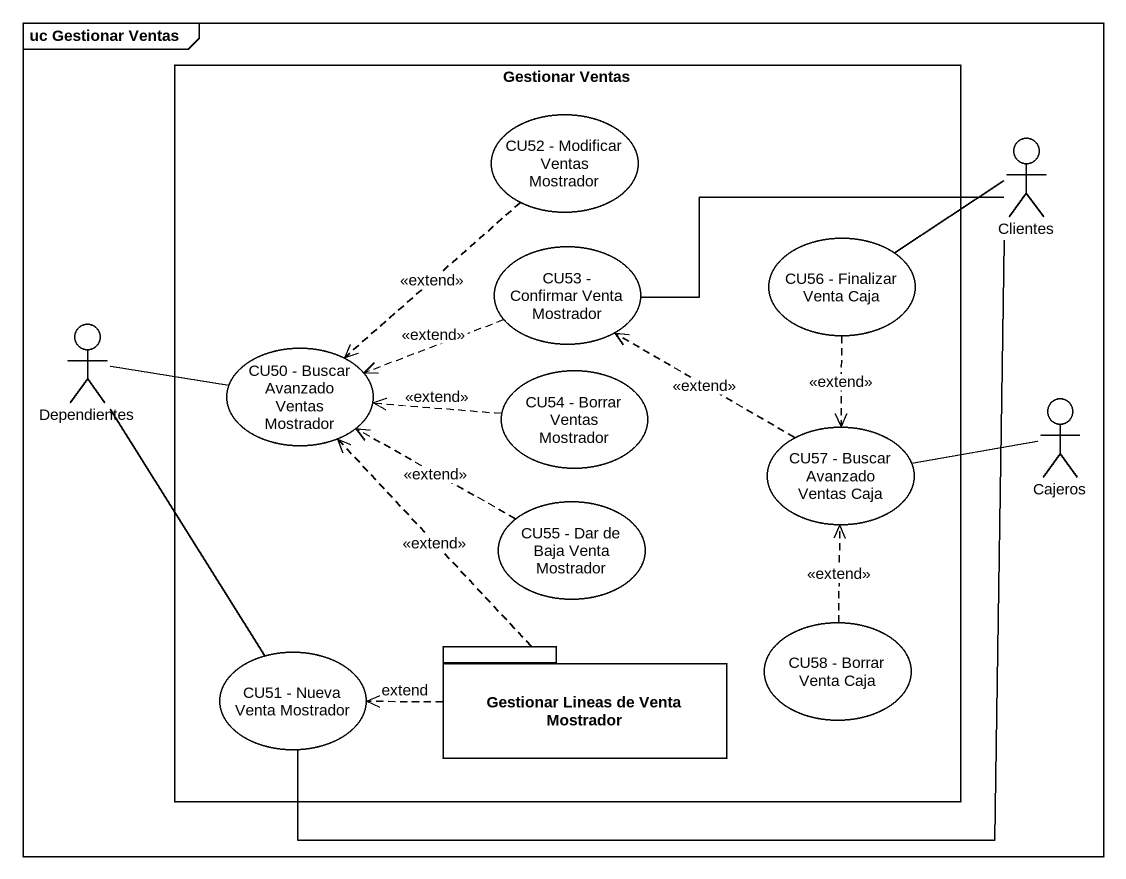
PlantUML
@startuml
mainframe uc Gestionar Ventas
rectangle "Gestionar Ventas" as Gestionar_Ventas {
  usecase "CU52 - Modificar Ventas Mostrador" as CU52_Modificar_Ventas
  usecase "CU53 - Confirmar Venta Mostrador" as CU53_Confirmar_Venta
  usecase "CU56 - Finalizar Venta Caja" as CU56_Finalizar_Venta_Caja
  usecase "CU50 - Buscar Avanzado Ventas Mostrador" as CU50_Buscar_Avanzado_Ventas
  usecase "CU54 - Borrar Ventas Mostrador" as CU54_Borrar_Ventas_Mostrador
  usecase "CU57 - Buscar Avanzado Ventas Caja" as CU57_Buscar_Avanzado_Ventas
  usecase "CU55 - Dar de Baja Venta Mostrador" as CU55_Dar_de_Baja_Venta
  usecase "CU51 - Nueva Venta Mostrador" as CU51_Nueva_Venta_Mostrador
  package "Gestionar Lineas de Venta Mostrador" as Gestionar_Lineas_de_Venta {
  }
  usecase "CU58 - Borrar Venta Caja" as CU58_Borrar_Venta_Caja
}
actor Clientes
actor Dependientes
actor Cajeros
CU52_Modificar_Ventas ..> CU50_Buscar_Avanzado_Ventas : <<extend>>
Clientes -left- CU53_Confirmar_Venta
Clientes -left- CU56_Finalizar_Venta_Caja
Clientes -- CU51_Nueva_Venta_Mostrador
CU53_Confirmar_Venta .left.> CU50_Buscar_Avanzado_Ventas : <<extend>>
CU56_Finalizar_Venta_Caja ..> CU57_Buscar_Avanzado_Ventas : <<extend>>
Dependientes -right- CU50_Buscar_Avanzado_Ventas
Dependientes -- CU51_Nueva_Venta_Mostrador
CU54_Borrar_Ventas_Mostrador .left.> CU50_Buscar_Avanzado_Ventas : <<extend>>
Cajeros -left- CU57_Buscar_Avanzado_Ventas
CU57_Buscar_Avanzado_Ventas .up.> CU53_Confirmar_Venta : <<extend>>
CU55_Dar_de_Baja_Venta .left.> CU50_Buscar_Avanzado_Ventas : <<extend>>
Gestionar_Lineas_de_Venta .up.> CU50_Buscar_Avanzado_Ventas : <<extend>>
Gestionar_Lineas_de_Venta .left.> CU51_Nueva_Venta_Mostrador : extend
CU58_Borrar_Venta_Caja .up.> CU57_Buscar_Avanzado_Ventas : <<extend>>
@enduml
